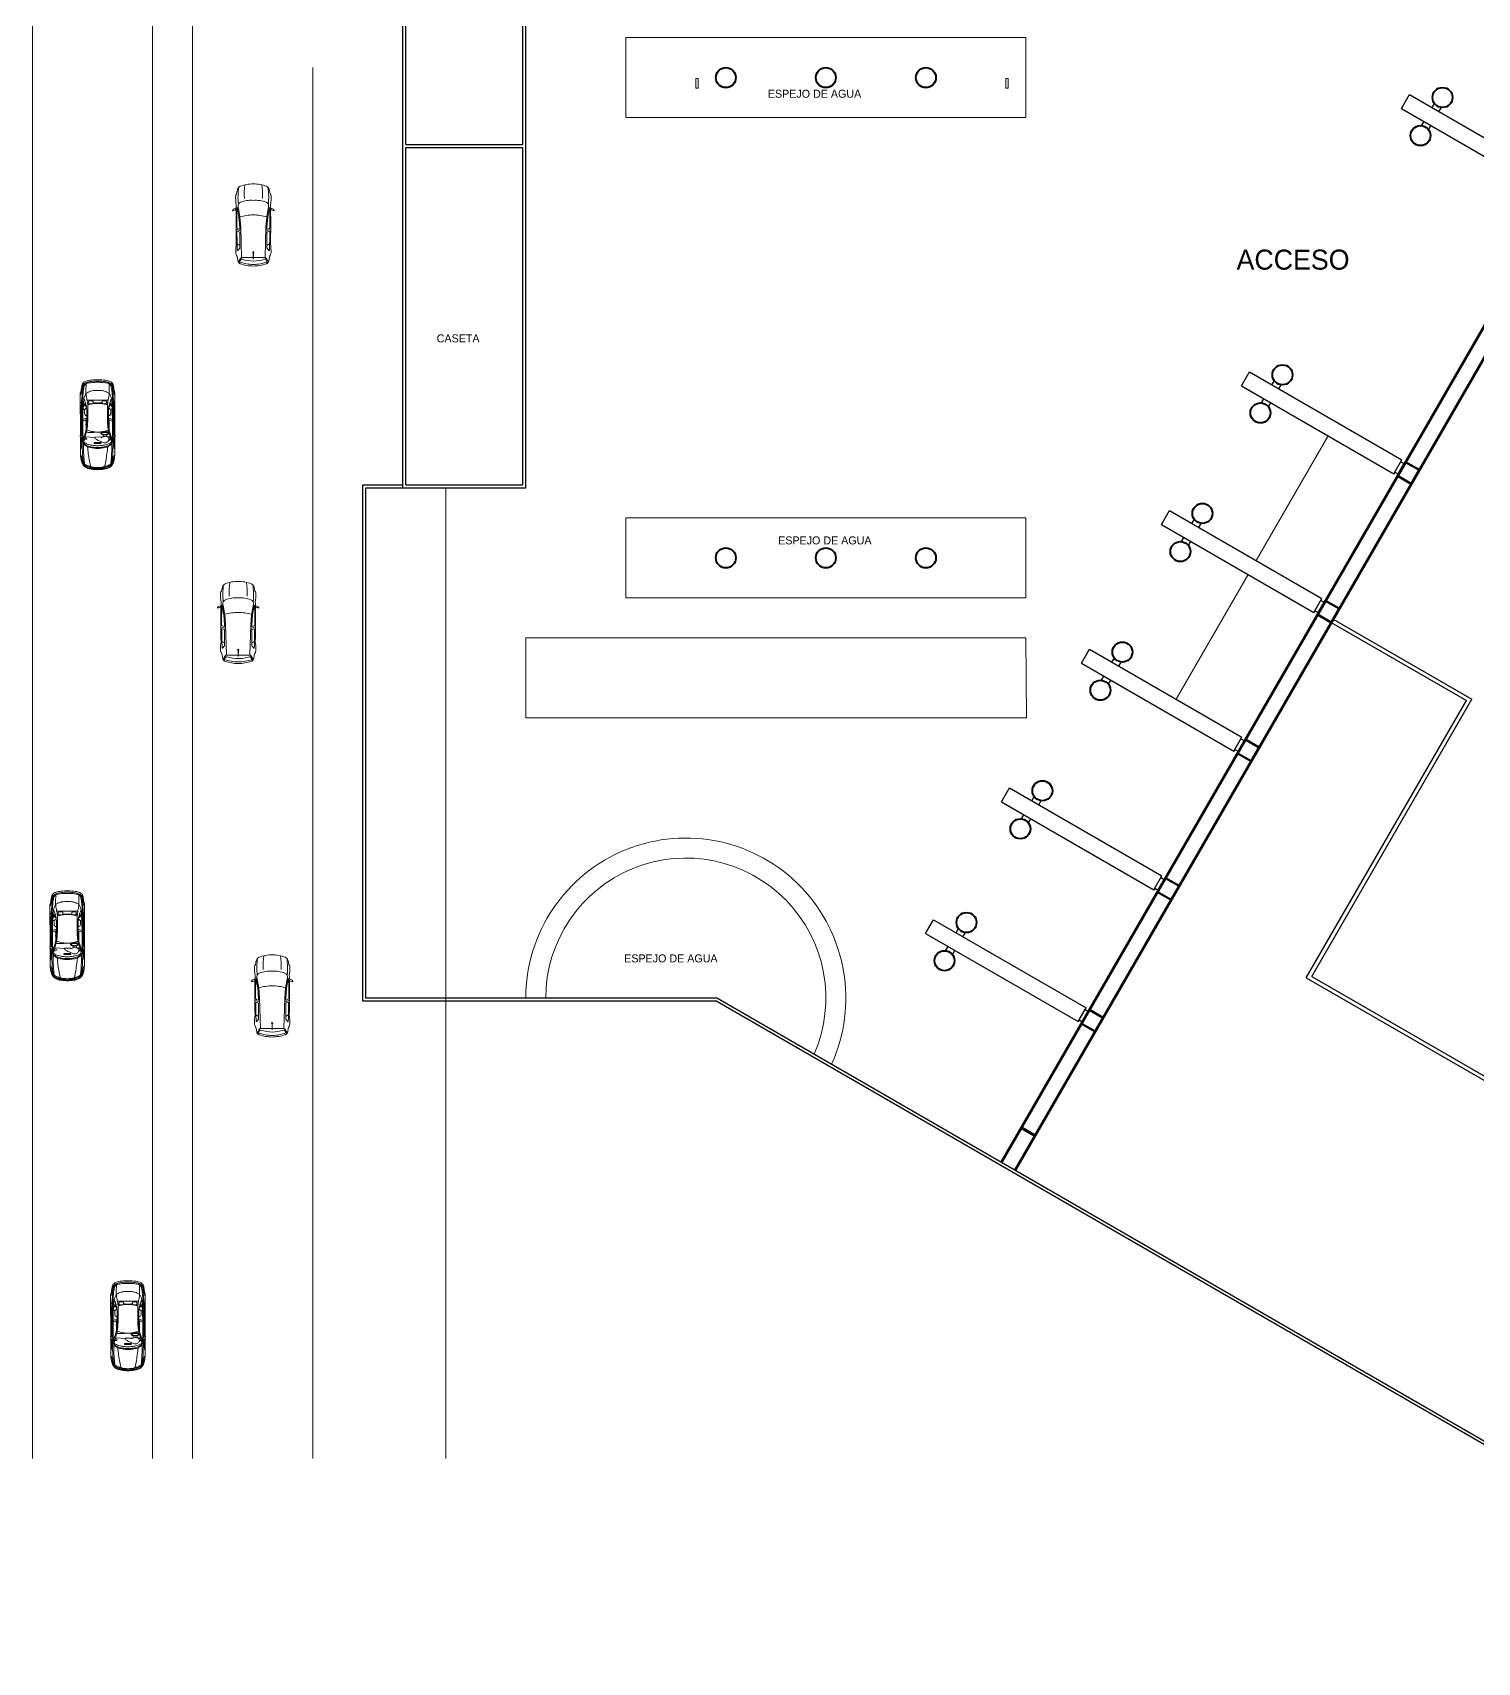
# Model space of a CAD drawing. Header units: millimetres. Extents: x 255 to 764, y 60 to 269.
# Drawn here: x 255 to 327.3, y 96 to 177.5 of the extents above; entities that cross this region are included whole.
import ezdxf

# ---------------------------------------------------------------- set-up
doc = ezdxf.new("R2010")
doc.units = ezdxf.units.MM
for name, color, linetype, lineweight in [('ARBOLES A', 1, 'Continuous', 9), ('AUTOS', 1, 'Continuous', 9), ('BANQUETA', 2, 'Continuous', 20), ('CANCHAS', 1, 'Continuous', 9), ('FACHADA 01', 6, 'Continuous', 60), ('FACHADA 03', 4, 'Continuous', 40), ('FACHADA 04', 3, 'Continuous', 30), ('TEXTO 01', 3, 'Continuous', 30), ('TEXTO 02', 1, 'Continuous', 13)]:
    doc.layers.add(name, color=color, linetype=linetype, lineweight=lineweight)

# ---------------------------------------------------------------- blocks, each defined once
blk = doc.blocks.new('AutoA62 Planta Golf')
at = {"linetype": 'ByBlock'}
for p, q in [((1.189, 0.804), (1.268, 0.994)), ((1.27, 0.877), (1.23, 0.797)), ((1.293, 0.869), (1.243, 0.887)), ((1.268, 0.994), (1.309, 1.03)), ((1.346, 1.033), (1.293, 0.869)), ((1.309, 1.03), (1.335, 1.035)), ((1.335, 1.035), (1.346, 1.033)), ((2.267, 0.866), (2.361, 0.624)), ((1.651, 0.668), (1.135, 0.761)), ((1.665, 0.719), (1.189, 0.804)), ((1.651, 0.668), (2.162, 0.629)), ((1.665, 0.719), (2.175, 0.679)), ((3.686, 0.588), (2.162, 0.629)), ((2.243, 0.678), (2.175, 0.679)), ((2.225, 0.79), (2.26, 0.702)), ((2.369, 0.794), (2.409, 0.69)), ((2.427, 0.678), (3.206, 0.678)), ((2.997, 0.812), (3.056, 0.678)), ((3.017, 0.81), (3.075, 0.678)), ((3.219, 0.683), (3.33, 0.781)), ((3.419, 0.007), (3.755, 0.004)), ((3.679, 0.801), (3.846, 0.774)), ((3.686, 0.587), (3.686, 0.005)), ((3.755, -0.004), (3.755, 0.004)), ((3.796, 0.629), (3.91, 0.693)), ((1.651, -0.668), (1.135, -0.761)), ((1.665, -0.719), (1.189, -0.804)), ((1.189, -0.804), (1.268, -0.994)), ((1.27, -0.877), (1.23, -0.797)), ((1.651, -0.668), (2.162, -0.629)), ((1.665, -0.719), (2.175, -0.679)), ((3.686, -0.588), (2.162, -0.629)), ((2.243, -0.678), (2.175, -0.679)), ((2.225, -0.79), (2.26, -0.702)), ((2.267, -0.866), (2.361, -0.624)), ((2.369, -0.794), (2.409, -0.69)), ((2.427, -0.678), (3.206, -0.678)), ((2.997, -0.812), (3.056, -0.678)), ((3.017, -0.81), (3.075, -0.678)), ((3.219, -0.683), (3.33, -0.781)), ((3.419, -0.007), (3.755, -0.004)), ((3.679, -0.801), (3.846, -0.774)), ((3.686, -0.587), (3.686, -0.005)), ((3.796, -0.629), (3.91, -0.693)), ((1.293, -0.869), (1.243, -0.887)), ((1.268, -0.994), (1.309, -1.03)), ((1.346, -1.033), (1.293, -0.869)), ((1.309, -1.03), (1.335, -1.035)), ((1.335, -1.035), (1.346, -1.033))]:
    blk.add_line(p, q, dxfattribs=at)
for centre, radius, start, end in [((0.499, 0.098), 0.727, 95.98946, 107.94687), ((0.403, 1.017), 0.197, 275.98946, 308.68707), ((0.585, 0.789), 0.0955, 87.47388, 128.68707), ((0.685, -1.132), 2.018, 79.82583, 92.71137), ((2.019, -39.672), 40.539, 91.14083, 91.38194), ((2.019, -39.672), 40.5, 89.78574, 91.10028), ((2.019, -39.672), 40.539, 88.61806, 91.07118), ((2.17, 0.769), 0.059, 21.27913, 89.78574), ((2.387, 0.801), 0.0197, 89.61184, 201.27913), ((2.105, -40.859), 41.681, 88.32994, 89.61184), ((3.453, -2.653), 3.537, 90.06026, 97.40254), ((3.453, 0.789), 0.0955, 51.31293, 92.52612), ((3.517, 0.768), 0.0955, 51.31293, 92.52612), ((3.7, 0.996), 0.197, 231.31293, 264.01054), ((1.838, 0), 1.838, 158.994, 180), ((1.838, 0), 1.838, 180, 201.006), ((0.532, -2.849), 3.304, 86.54404, 98.41367), ((0.33, 0.572), 0.225, 104.03708, 157.20056), ((0.67, -2.536), 3.304, 83.8263, 98.71945), ((2.269, 0.117), 1.449, 158.94677, 184.64415), ((1.101, 0.567), 0.197, 79.82992, 158.94677), ((3.873, 0), 2.321, 163.26823, 180), ((3.873, 0), 2.321, 180, 196.73177), ((2.243, 0.695), 0.0177, 268.49256, 21.27913), ((2.427, 0.697), 0.0197, 201.27913, 270), ((3.206, 0.697), 0.0197, 270, 311.64533), ((3.319, 0.79), 0.0138, 319.5223, 88.20634), ((3.419, 0), 0.0297, 13.76028, 346.23972), ((3.419, 0), 0.00735, 90, 270), ((3.745, 0.587), 0.059, 130.9804, 180), ((4.024, 0.266), 0.484, 101.11593, 130.9804), ((3.825, 0.577), 0.059, 119.29402, 197.29416), ((1.822, -0.05), 2.04, 1.3982, 17.38909), ((3.824, 0.595), 0.18, 18.28026, 83.21958), ((1.86, -0.043), 2.169, 1.13495, 19.70197), ((3.935, 0.635), 0.0623, 15.1262, 113.3532), ((1.889, -0.047), 2.219, 1.20167, 18.34022), ((1.889, 0.047), 2.219, 341.65978, 358.79833), ((0.532, 2.849), 3.304, 261.58633, 273.45596), ((0.33, -0.572), 0.225, 202.79944, 255.96292), ((0.67, 2.536), 3.304, 261.28055, 276.1737), ((0.499, -0.098), 0.727, 252.05313, 264.01054), ((2.269, -0.117), 1.449, 175.35585, 201.05323), ((1.101, -0.567), 0.197, 201.05323, 280.17008), ((2.17, -0.769), 0.059, 270.21426, 338.72087), ((2.243, -0.695), 0.0177, 338.72087, 91.50744), ((2.387, -0.801), 0.0197, 158.72087, 270.38816), ((2.105, 40.859), 41.681, 270.38816, 271.67006), ((2.427, -0.697), 0.0197, 90, 158.72087), ((3.206, -0.697), 0.0197, 48.35467, 90), ((3.319, -0.79), 0.0138, 271.79366, 40.4777), ((3.7, -0.996), 0.197, 95.98946, 128.68707), ((3.745, -0.587), 0.059, 180, 229.0196), ((4.024, -0.266), 0.484, 229.0196, 258.88407), ((3.825, -0.577), 0.059, 162.70584, 240.70598), ((1.822, 0.05), 2.04, 342.61091, 358.6018), ((3.824, -0.595), 0.18, 276.78042, 341.71974), ((1.86, 0.043), 2.169, 340.29803, 358.86505), ((3.935, -0.635), 0.0623, 246.6468, 344.8738), ((0.403, -1.017), 0.197, 51.31293, 84.01054), ((0.585, -0.789), 0.0955, 231.31293, 272.52612), ((0.685, 1.132), 2.018, 267.28863, 280.17417), ((2.019, 39.672), 40.539, 268.61806, 268.85917), ((2.019, 39.672), 40.5, 268.89972, 270.21426), ((2.019, 39.672), 40.539, 268.92882, 271.38194), ((3.453, 2.653), 3.537, 262.59746, 269.93974), ((3.453, -0.789), 0.0955, 267.47388, 308.68707), ((3.517, -0.768), 0.0955, 267.47388, 308.68707)]:
    blk.add_arc(centre, radius, start, end, dxfattribs=at)
blk = doc.blocks.new('AutoP19')
for p, q in [((-0.904, 0.759), (-0.849, 0.859)), ((-0.864, 0.826), (0.421, 0.822)), ((-0.849, 0.859), (1.253, 0.867)), ((-1.246, 0.706), (-0.654, 0.552)), ((-0.92, 0.616), (-0.953, 0.147)), ((-0.926, 0.745), (-0.939, 0.759)), ((-0.939, 0.759), (-0.904, 0.759)), ((-0.938, 0.133), (-0.931, -0.154)), ((-0.926, 0.745), (-0.06, 0.745)), ((-0.904, 0.675), (-0.926, 0.745)), ((-0.882, 0.778), (0.131, 0.782)), ((-0.252, 0.581), (-0.063, 0.584)), ((-0.06, 0.745), (0.298, 0.734)), ((0.443, 0.653), (0.244, 0.652)), ((0.911, 0.528), (0.911, -0.03)), ((0.911, -0.528), (0.911, 0.03)), ((1.751, 0.525), (1.813, 0.497)), ((-1.246, -0.706), (-0.654, -0.552)), ((-0.926, -0.745), (-0.939, -0.759)), ((-0.939, -0.759), (-0.904, -0.759)), ((-0.904, -0.675), (-0.926, -0.745)), ((-0.926, -0.745), (-0.06, -0.745)), ((-0.824, -0.288), (-0.914, -0.286)), ((-0.818, -0.453), (-0.914, -0.453)), ((-0.904, -0.759), (-0.849, -0.859)), ((-0.882, -0.778), (0.131, -0.782)), ((-0.252, -0.581), (-0.063, -0.584)), ((-0.06, -0.745), (0.298, -0.734)), ((0.443, -0.653), (0.244, -0.652)), ((1.751, -0.525), (1.813, -0.497)), ((-0.864, -0.826), (0.421, -0.822)), ((-0.849, -0.859), (1.253, -0.867))]:
    blk.add_line(p, q)
for centre in [(-1.017, 0.589), (-1.017, -0.589)]:
    blk.add_ellipse(centre, major_axis=(0, 0.0429), ratio=0.983266, start_param=4.712389, end_param=10.995574)
for points, knots in [([(-2.564, 0), (-2.564, 0.054), (-2.548, 0.215), (-2.538, 0.436), (-2.443, 0.603), (-2.375, 0.696), (-2.29, 0.75), (-2.194, 0.793), (-2.081, 0.821), (-2.002, 0.842), (-1.959, 0.842)], [0, 0, 0, 0, 0.16039, 0.479033, 0.632967, 0.722015, 0.817474, 0.927562, 1.03733, 1.167094, 1.167094, 1.167094, 1.167094]), ([(-1.959, 0.842), (-2.018, 0.841), (-2.115, 0.791), (-2.243, 0.737), (-2.338, 0.648), (-2.417, 0.517), (-2.442, 0.402), (-2.45, 0.335)], [0, 0, 0, 0, 0.1772572, 0.3124951, 0.4151678, 0.5597243, 0.7575412, 0.7575412, 0.7575412, 0.7575412]), ([(-1.841, 0.853), (-1.843, 0.842), (-1.869, 0.817), (-1.921, 0.798), (-1.99, 0.782), (-2.055, 0.774), (-2.109, 0.761), (-2.135, 0.754), (-2.147, 0.751)], [0, 0, 0, 0, 0.034703, 0.0959761, 0.1659336, 0.2471559, 0.2929944, 0.3295918, 0.3295918, 0.3295918, 0.3295918]), ([(-1.959, 0.842), (-1.922, 0.85), (-1.775, 0.856), (-1.524, 0.859), (-1.219, 0.857), (-1.022, 0.86), (-0.93, 0.86)], [0, 0, 0, 0, 0.114897, 0.437061, 0.754269, 1.029686, 1.029686, 1.029686, 1.029686]), ([(-1.52, 0.856), (-1.515, 0.844), (-1.483, 0.831), (-1.425, 0.814), (-1.326, 0.812), (-1.169, 0.818), (-1.042, 0.819), (-0.962, 0.819)], [0, 0, 0, 0, 0.0364992, 0.0923739, 0.1867837, 0.3273982, 0.5667068, 0.5667068, 0.5667068, 0.5667068]), ([(-1.207, 0.859), (-1.207, 0.839), (-1.204, 0.805), (-1.2, 0.757), (-1.18, 0.74), (-1.173, 0.734)], [0, 0, 0, 0, 1.462159, 2.651105, 3.386321, 3.386321, 3.386321, 3.386321]), ([(-0.849, 0.859), (-0.856, 0.864), (-0.881, 0.88), (-0.935, 0.868), (-0.958, 0.818), (-1.002, 0.779), (-0.97, 0.737), (-0.936, 0.735), (-0.926, 0.745)], [0, 0, 0, 0, 0.024864, 0.0846267, 0.1362471, 0.1900683, 0.2245199, 0.2681841, 0.2681841, 0.2681841, 0.2681841]), ([(-0.149, 0.862), (-0.139, 0.85), (-0.117, 0.825), (-0.103, 0.784), (-0.096, 0.756), (-0.096, 0.743)], [1.808086, 1.808086, 1.808086, 1.808086, 2.918874, 4.131288, 5.10151, 5.10151, 5.10151, 5.10151]), ([(0.421, 0.822), (0.487, 0.822), (0.608, 0.818), (0.804, 0.804), (1.011, 0.791), (1.224, 0.77), (1.404, 0.755), (1.54, 0.743), (1.64, 0.705), (1.708, 0.646), (1.737, 0.579), (1.778, 0.432), (1.798, 0.238), (1.804, 0.063), (1.804, 0)], [0, 0, 0, 0, 0.198873, 0.363323, 0.587433, 0.823543, 1.004622, 1.129816, 1.230113, 1.320655, 1.388577, 1.443334, 1.771447, 1.958652, 1.958652, 1.958652, 1.958652]), ([(0.793, 0.866), (0.791, 0.846), (0.797, 0.805), (0.76, 0.758), (0.692, 0.671), (0.623, 0.603), (0.561, 0.559)], [0, 0, 0, 0, 0.0597371, 0.1139981, 0.1672498, 0.3938869, 0.3938869, 0.3938869, 0.3938869]), ([(1.181, 0.863), (1.185, 0.857), (1.2, 0.844), (1.248, 0.825), (1.331, 0.813), (1.439, 0.79), (1.544, 0.775), (1.632, 0.765), (1.695, 0.73), (1.738, 0.676), (1.776, 0.61), (1.801, 0.534), (1.826, 0.451), (1.834, 0.394), (1.838, 0.362)], [0, 0, 0, 0, 0.0219205, 0.0572122, 0.1522539, 0.2718866, 0.3894011, 0.4710097, 0.5346344, 0.5986698, 0.6733118, 0.758696, 0.8351341, 0.9293726, 0.9293726, 0.9293726, 0.9293726]), ([(1.253, 0.867), (1.269, 0.856), (1.319, 0.845), (1.409, 0.822), (1.521, 0.807), (1.63, 0.789), (1.717, 0.771), (1.78, 0.725), (1.826, 0.667), (1.864, 0.575), (1.894, 0.463), (1.912, 0.36), (1.915, 0.302), (1.915, 0.288)], [0, 0, 0, 0, 0.056668, 0.14946, 0.28161, 0.392935, 0.481686, 0.542967, 0.622845, 0.69797, 0.833643, 0.965665, 1.00577, 1.00577, 1.00577, 1.00577]), ([(-2.564, 0), (-2.564, -0.054), (-2.548, -0.215), (-2.538, -0.436), (-2.443, -0.603), (-2.375, -0.696), (-2.29, -0.75), (-2.194, -0.793), (-2.081, -0.821), (-2.002, -0.842), (-1.959, -0.842)], [0, 0, 0, 0, 0.16039, 0.479033, 0.632967, 0.722015, 0.817474, 0.927562, 1.03733, 1.167094, 1.167094, 1.167094, 1.167094]), ([(-2.253, 0.764), (-2.281, 0.74), (-2.334, 0.696), (-2.415, 0.613), (-2.479, 0.488), (-2.504, 0.346), (-2.531, 0.181), (-2.539, 0.071), (-2.539, 0)], [0, 0, 0, 0, 0.1095129, 0.2035347, 0.3452507, 0.5161382, 0.6275464, 0.8383798, 0.8383798, 0.8383798, 0.8383798]), ([(-2.253, -0.764), (-2.281, -0.74), (-2.334, -0.696), (-2.415, -0.613), (-2.479, -0.488), (-2.504, -0.346), (-2.531, -0.181), (-2.539, -0.071), (-2.539, 0)], [0, 0, 0, 0, 0.1095129, 0.2035347, 0.3452507, 0.5161382, 0.6275464, 0.8383798, 0.8383798, 0.8383798, 0.8383798]), ([(-2.45, 0.335), (-2.461, 0.334), (-2.48, 0.314), (-2.487, 0.249), (-2.496, 0.144), (-2.51, 0.052), (-2.51, 0)], [0, 0, 0, 0, 0.0314754, 0.0702057, 0.1915753, 0.3439346, 0.3439346, 0.3439346, 0.3439346]), ([(-2.45, -0.335), (-2.461, -0.334), (-2.48, -0.314), (-2.487, -0.249), (-2.496, -0.144), (-2.51, -0.052), (-2.51, 0)], [0, 0, 0, 0, 0.0314754, 0.0702057, 0.1915753, 0.3439346, 0.3439346, 0.3439346, 0.3439346]), ([(-2.428, 0.34), (-2.425, 0.338), (-2.425, 0.32), (-2.431, 0.295), (-2.445, 0.238), (-2.448, 0.186), (-2.455, 0.101), (-2.461, 0.047), (-2.461, 0)], [0, 0, 0, 0, 0.0114788, 0.0403472, 0.0875838, 0.1755608, 0.1991501, 0.3369659, 0.3369659, 0.3369659, 0.3369659]), ([(-2.428, -0.34), (-2.425, -0.338), (-2.425, -0.32), (-2.431, -0.295), (-2.445, -0.238), (-2.448, -0.186), (-2.455, -0.101), (-2.461, -0.047), (-2.461, 0)], [0, 0, 0, 0, 0.0114788, 0.0403472, 0.0875838, 0.1755608, 0.1991501, 0.3369659, 0.3369659, 0.3369659, 0.3369659]), ([(-2.45, 0.335), (-2.349, 0.365), (-2.121, 0.412), (-1.776, 0.465), (-1.534, 0.497), (-1.417, 0.505)], [0, 0, 0, 0, 0.317374, 0.69576, 1.04714, 1.04714, 1.04714, 1.04714]), ([(-2.137, 0.783), (-2.135, 0.773), (-2.137, 0.752), (-2.164, 0.743), (-2.196, 0.721), (-2.236, 0.691), (-2.292, 0.651), (-2.327, 0.579), (-2.368, 0.503), (-2.38, 0.441), (-2.394, 0.406), (-2.407, 0.381), (-2.431, 0.371), (-2.445, 0.37)], [0, 0, 0, 0, 0.0304541, 0.0502818, 0.0786089, 0.1479133, 0.1986294, 0.2831705, 0.3780326, 0.4523267, 0.4667809, 0.4902599, 0.5347198, 0.5347198, 0.5347198, 0.5347198]), ([(-1.246, 0.706), (-1.336, 0.713), (-1.528, 0.711), (-1.823, 0.699), (-2.078, 0.68), (-2.231, 0.661), (-2.281, 0.655)], [0, 0, 0, 0, 0.269375, 0.574535, 0.885339, 1.036319, 1.036319, 1.036319, 1.036319]), ([(-2.24, 0.684), (-2.219, 0.698), (-2.163, 0.712), (-2.048, 0.733), (-1.884, 0.752), (-1.678, 0.762), (-1.447, 0.769), (-1.218, 0.771), (-1.059, 0.771), (-0.99, 0.772)], [0, 0, 0, 0, 0.076148, 0.165903, 0.355672, 0.569871, 0.782325, 1.050047, 1.257936, 1.257936, 1.257936, 1.257936]), ([(-1.009, 0.744), (-1.036, 0.744), (-1.091, 0.747), (-1.171, 0.735), (-1.245, 0.718), (-1.314, 0.672), (-1.362, 0.593), (-1.421, 0.512), (-1.459, 0.367), (-1.488, 0.199), (-1.507, 0.059), (-1.507, 0)], [0, 0, 0, 0, 0.082256, 0.165174, 0.241383, 0.30939, 0.405348, 0.511507, 0.603349, 0.843635, 1.017671, 1.017671, 1.017671, 1.017671]), ([(-1.009, -0.744), (-1.036, -0.744), (-1.091, -0.747), (-1.171, -0.735), (-1.245, -0.718), (-1.314, -0.672), (-1.362, -0.593), (-1.421, -0.512), (-1.459, -0.367), (-1.488, -0.199), (-1.507, -0.059), (-1.507, 0)], [0, 0, 0, 0, 0.082256, 0.165174, 0.241383, 0.30939, 0.405348, 0.511507, 0.603349, 0.843635, 1.017671, 1.017671, 1.017671, 1.017671]), ([(-1.246, 0.706), (-1.267, 0.682), (-1.316, 0.621), (-1.386, 0.477), (-1.44, 0.264), (-1.458, 0.092), (-1.458, 0)], [0, 0, 0, 0, 0.0947759, 0.2311242, 0.4700259, 0.7400315, 0.7400315, 0.7400315, 0.7400315]), ([(-1.246, -0.706), (-1.267, -0.682), (-1.316, -0.621), (-1.386, -0.477), (-1.44, -0.264), (-1.458, -0.092), (-1.458, 0)], [0, 0, 0, 0, 0.0947759, 0.2311242, 0.4700259, 0.7400315, 0.7400315, 0.7400315, 0.7400315]), ([(-1.191, 0.69), (-1.207, 0.672), (-1.242, 0.617), (-1.287, 0.512), (-1.331, 0.371), (-1.353, 0.196), (-1.367, 0.069), (-1.367, 0)], [0, 0, 0, 0, 0.0708922, 0.1925846, 0.3348457, 0.5072814, 0.7109928, 0.7109928, 0.7109928, 0.7109928]), ([(-1.191, -0.69), (-1.207, -0.672), (-1.242, -0.617), (-1.287, -0.512), (-1.331, -0.371), (-1.353, -0.196), (-1.367, -0.069), (-1.367, 0)], [0, 0, 0, 0, 0.0708922, 0.1925846, 0.3348457, 0.5072814, 0.7109928, 0.7109928, 0.7109928, 0.7109928]), ([(-1.253, 0), (-1.253, 0.029), (-1.255, 0.078), (-1.249, 0.129), (-1.25, 0.166), (-1.232, 0.172), (-1.218, 0.171), (-1.207, 0.155), (-1.205, 0.097), (-1.202, 0.044), (-1.201, 0)], [0, 0, 0, 0, 0.0857277, 0.1381048, 0.1641986, 0.1769751, 0.1890325, 0.2028129, 0.2286049, 0.3592554, 0.3592554, 0.3592554, 0.3592554]), ([(-1.253, 0), (-1.253, -0.029), (-1.255, -0.078), (-1.249, -0.129), (-1.25, -0.166), (-1.232, -0.172), (-1.218, -0.171), (-1.207, -0.155), (-1.205, -0.097), (-1.202, -0.044), (-1.201, 0)], [0, 0, 0, 0, 0.0857277, 0.1381048, 0.1641986, 0.1769751, 0.1890325, 0.2028129, 0.2286049, 0.3592554, 0.3592554, 0.3592554, 0.3592554]), ([(-0.938, 0.133), (-0.94, 0.14), (-0.961, 0.156), (-1.005, 0.122), (-1.041, 0.078), (-1.084, 0.005), (-1.133, -0.099), (-1.178, -0.215), (-1.22, -0.322), (-1.221, -0.412), (-1.184, -0.486), (-1.136, -0.543), (-1.084, -0.579), (-1.054, -0.616), (-1.039, -0.641), (-1.036, -0.651)], [0, 0, 0, 0, 0.527288, 1.647451, 3.487558, 5.099073, 7.968657, 12.238313, 14.475187, 16.613757, 18.744202, 20.639343, 22.223389, 23.452731, 24.286529, 24.286529, 24.286529, 24.286529]), ([(0.972, 0.69), (0.956, 0.677), (0.921, 0.653), (0.844, 0.638), (0.76, 0.6), (0.644, 0.572), (0.509, 0.549), (0.303, 0.531), (0.063, 0.54), (-0.167, 0.537), (-0.363, 0.543), (-0.563, 0.565), (-0.832, 0.653), (-1.036, 0.706), (-1.156, 0.737)], [0, 0, 0, 0, 0.05975, 0.126928, 0.230034, 0.336675, 0.482225, 0.641324, 0.954906, 1.203173, 1.330375, 1.542773, 1.802261, 2.175545, 2.175545, 2.175545, 2.175545]), ([(-0.99, 0.772), (-0.991, 0.765), (-0.99, 0.749), (-1.004, 0.745), (-1.009, 0.744)], [0, 0, 0, 0, 0.02274132, 0.03717479, 0.03717479, 0.03717479, 0.03717479]), ([(-0.665, 0.553), (-0.675, 0.547), (-0.693, 0.524), (-0.707, 0.472), (-0.696, 0.36), (-0.7, 0.259), (-0.701, 0.165), (-0.687, 0.149), (-0.679, 0.142)], [0, 0, 0, 0, 0.842998, 2.122875, 3.997599, 9.174838, 10.012722, 10.751336, 10.751336, 10.751336, 10.751336]), ([(-0.594, 0.534), (-0.603, 0.496), (-0.637, 0.386), (-0.673, 0.205), (-0.69, 0.06), (-0.69, -0.009)], [0, 0, 0, 0, 0.1139079, 0.3411539, 0.543502, 0.543502, 0.543502, 0.543502]), ([(-0.654, 0.552), (-0.63, 0.545), (-0.568, 0.534), (-0.469, 0.512), (-0.352, 0.504), (-0.145, 0.494), (0.141, 0.493), (0.469, 0.481), (0.752, 0.498), (0.995, 0.543), (1.225, 0.588), (1.465, 0.58), (1.632, 0.582), (1.729, 0.575), (1.737, 0.574)], [0, 0, 0, 0, 0.073325, 0.188896, 0.303039, 0.425821, 0.811242, 1.159737, 1.41058, 1.660623, 1.899627, 2.11145, 2.377727, 2.401703, 2.401703, 2.401703, 2.401703]), ([(-0.567, 0.577), (-0.524, 0.581), (-0.437, 0.578), (-0.344, 0.581), (-0.277, 0.584), (-0.258, 0.561), (-0.251, 0.547), (-0.248, 0.54)], [0, 0, 0, 0, 3.267856, 6.568708, 7.399663, 8.099385, 8.621705, 8.621705, 8.621705, 8.621705]), ([(-0.14, 0.745), (-0.122, 0.716), (-0.1, 0.646), (-0.068, 0.578), (-0.062, 0.538)], [0, 0, 0, 0, 0.1000351, 0.2184418, 0.2184418, 0.2184418, 0.2184418]), ([(-0.056, 0.745), (-0.043, 0.714), (-0.027, 0.654), (-0.004, 0.585), (-0.001, 0.547), (0, 0.538)], [0, 0, 0, 0, 2.528586, 4.711885, 5.408215, 5.408215, 5.408215, 5.408215]), ([(0.244, 0.652), (0.228, 0.652), (0.188, 0.646), (0.147, 0.599), (0.126, 0.558), (0.127, 0.536)], [0, 0, 0, 0, 0.0486628, 0.1144515, 0.1777721, 0.1777721, 0.1777721, 0.1777721]), ([(0.131, 0.782), (0.266, 0.782), (0.477, 0.778), (0.787, 0.757), (0.964, 0.75), (1.063, 0.739)], [0, 0, 0, 0, 0.4042759, 0.6333827, 0.9326252, 0.9326252, 0.9326252, 0.9326252]), ([(0.298, 0.734), (0.357, 0.734), (0.483, 0.727), (0.628, 0.729), (0.793, 0.711), (0.935, 0.697), (1.059, 0.676), (1.1, 0.66)], [0, 0, 0, 0, 0.1783018, 0.3787173, 0.431954, 0.6762374, 0.8077184, 0.8077184, 0.8077184, 0.8077184]), ([(0.421, -0.822), (0.487, -0.822), (0.608, -0.818), (0.804, -0.804), (1.011, -0.791), (1.224, -0.77), (1.404, -0.755), (1.54, -0.743), (1.64, -0.705), (1.708, -0.646), (1.737, -0.579), (1.778, -0.432), (1.798, -0.238), (1.804, -0.063), (1.804, 0)], [0, 0, 0, 0, 0.198873, 0.363323, 0.587433, 0.823543, 1.004622, 1.129816, 1.230113, 1.320655, 1.388577, 1.443334, 1.771447, 1.958652, 1.958652, 1.958652, 1.958652]), ([(0.684, 0.672), (0.663, 0.677), (0.612, 0.689), (0.55, 0.72), (0.489, 0.732), (0.447, 0.705), (0.446, 0.672), (0.446, 0.643), (0.47, 0.627), (0.489, 0.592), (0.515, 0.57), (0.52, 0.551)], [0, 0, 0, 0, 0.0655106, 0.1550445, 0.2094604, 0.2438604, 0.287164, 0.3001388, 0.3275984, 0.3616951, 0.4200969, 0.4200969, 0.4200969, 0.4200969]), ([(0.755, 0.714), (0.739, 0.695), (0.693, 0.643), (0.643, 0.594), (0.608, 0.566)], [0, 0, 0, 0, 1.868162, 5.271297, 5.271297, 5.271297, 5.271297]), ([(0.668, 0.495), (0.677, 0.483), (0.689, 0.442), (0.708, 0.367), (0.734, 0.255), (0.747, 0.101), (0.747, -0.015), (0.748, -0.079)], [0, 0, 0, 0, 0.0451009, 0.1211996, 0.2308505, 0.385263, 0.5739042, 0.5739042, 0.5739042, 0.5739042]), ([(0.668, -0.495), (0.677, -0.483), (0.689, -0.442), (0.708, -0.367), (0.734, -0.255), (0.747, -0.101), (0.747, 0.015), (0.748, 0.079)], [0, 0, 0, 0, 0.0451009, 0.1211996, 0.2308505, 0.385263, 0.5739042, 0.5739042, 0.5739042, 0.5739042]), ([(0.712, 0.659), (0.724, 0.655), (0.736, 0.631), (0.745, 0.609), (0.748, 0.599)], [0, 0, 0, 0, 0.983949, 1.771691, 1.771691, 1.771691, 1.771691]), ([(0.808, 0.622), (0.791, 0.623), (0.752, 0.621), (0.728, 0.652), (0.712, 0.659)], [0, 0, 0, 0, 0.0535488, 0.1060573, 0.1060573, 0.1060573, 0.1060573]), ([(0.731, 0.301), (0.731, 0.334), (0.736, 0.376), (0.734, 0.43), (0.762, 0.456), (0.8, 0.447), (0.835, 0.456), (0.858, 0.442), (0.867, 0.425), (0.875, 0.361), (0.876, 0.301), (0.871, 0.239), (0.855, 0.229), (0.832, 0.225), (0.799, 0.227), (0.767, 0.223), (0.735, 0.234), (0.733, 0.267), (0.731, 0.288), (0.731, 0.301)], [0, 0, 0, 0, 0.0969044, 0.1295913, 0.1506192, 0.1985921, 0.2360698, 0.2557908, 0.2719711, 0.2929882, 0.44406, 0.4519132, 0.4720918, 0.4918599, 0.5228758, 0.5707096, 0.5892096, 0.6145759, 0.654681, 0.654681, 0.654681, 0.654681]), ([(0.775, 0.226), (0.775, 0.221), (0.773, 0.137), (0.769, 0.053), (0.766, -0.027)], [11.235438, 11.235438, 11.235438, 11.235438, 11.552536, 17.586883, 17.586883, 17.586883, 17.586883]), ([(0.775, -0.226), (0.775, -0.221), (0.773, -0.137), (0.769, -0.053), (0.766, 0.027)], [11.235438, 11.235438, 11.235438, 11.235438, 11.552536, 17.586883, 17.586883, 17.586883, 17.586883]), ([(1.063, 0.739), (1.139, 0.736), (1.262, 0.723), (1.428, 0.71), (1.548, 0.689), (1.648, 0.649), (1.727, 0.615), (1.737, 0.574)], [0, 0, 0, 0, 0.2277977, 0.3719478, 0.4996814, 0.5863441, 0.709615, 0.709615, 0.709615, 0.709615]), ([(1.1, 0.66), (1.123, 0.653), (1.171, 0.629), (1.253, 0.571), (1.32, 0.47), (1.361, 0.367), (1.373, 0.304), (1.377, 0.284)], [0, 0, 0, 0, 0.0720749, 0.1581284, 0.2958089, 0.4262456, 0.4842292, 0.4842292, 0.4842292, 0.4842292]), ([(1.377, 0.284), (1.386, 0.238), (1.4, 0.143), (1.397, 0.048), (1.396, 0)], [0, 0, 0, 0, 0.140379, 0.2808468, 0.2808468, 0.2808468, 0.2808468]), ([(1.377, -0.284), (1.386, -0.238), (1.4, -0.143), (1.397, -0.048), (1.396, 0)], [0, 0, 0, 0, 0.140379, 0.2808468, 0.2808468, 0.2808468, 0.2808468]), ([(1.838, 0.362), (1.848, 0.312), (1.858, 0.192), (1.86, 0.073), (1.86, 0.005)], [0, 0, 0, 0, 0.1502861, 0.3522699, 0.3522699, 0.3522699, 0.3522699]), ([(-1.959, -0.842), (-2.018, -0.841), (-2.115, -0.791), (-2.243, -0.737), (-2.338, -0.648), (-2.417, -0.517), (-2.442, -0.402), (-2.45, -0.335)], [0, 0, 0, 0, 0.1772572, 0.3124951, 0.4151678, 0.5597243, 0.7575412, 0.7575412, 0.7575412, 0.7575412]), ([(-2.45, -0.335), (-2.349, -0.365), (-2.121, -0.412), (-1.776, -0.465), (-1.534, -0.497), (-1.417, -0.505)], [0, 0, 0, 0, 0.317374, 0.69576, 1.04714, 1.04714, 1.04714, 1.04714]), ([(-2.137, -0.783), (-2.135, -0.773), (-2.137, -0.752), (-2.164, -0.743), (-2.196, -0.721), (-2.236, -0.691), (-2.292, -0.651), (-2.327, -0.579), (-2.368, -0.503), (-2.38, -0.441), (-2.394, -0.406), (-2.407, -0.381), (-2.431, -0.371), (-2.445, -0.37)], [0, 0, 0, 0, 0.0304541, 0.0502818, 0.0786089, 0.1479133, 0.1986294, 0.2831705, 0.3780326, 0.4523267, 0.4667809, 0.4902599, 0.5347198, 0.5347198, 0.5347198, 0.5347198]), ([(-1.246, -0.706), (-1.336, -0.713), (-1.528, -0.711), (-1.823, -0.699), (-2.078, -0.68), (-2.231, -0.661), (-2.281, -0.655)], [0, 0, 0, 0, 0.269375, 0.574535, 0.885339, 1.036319, 1.036319, 1.036319, 1.036319]), ([(-2.24, -0.684), (-2.219, -0.698), (-2.163, -0.712), (-2.048, -0.733), (-1.884, -0.752), (-1.678, -0.762), (-1.447, -0.769), (-1.218, -0.771), (-1.059, -0.771), (-0.99, -0.772)], [0, 0, 0, 0, 0.076148, 0.165903, 0.355672, 0.569871, 0.782325, 1.050047, 1.257936, 1.257936, 1.257936, 1.257936]), ([(-1.841, -0.853), (-1.843, -0.842), (-1.869, -0.817), (-1.921, -0.798), (-1.99, -0.782), (-2.055, -0.774), (-2.109, -0.761), (-2.135, -0.754), (-2.147, -0.751)], [0, 0, 0, 0, 0.034703, 0.0959761, 0.1659336, 0.2471559, 0.2929944, 0.3295918, 0.3295918, 0.3295918, 0.3295918]), ([(-1.52, -0.856), (-1.515, -0.844), (-1.483, -0.831), (-1.425, -0.814), (-1.326, -0.812), (-1.169, -0.818), (-1.042, -0.819), (-0.962, -0.819)], [0, 0, 0, 0, 0.0364992, 0.0923739, 0.1867837, 0.3273982, 0.5667068, 0.5667068, 0.5667068, 0.5667068]), ([(-1.207, -0.859), (-1.207, -0.839), (-1.204, -0.805), (-1.2, -0.757), (-1.18, -0.74), (-1.173, -0.734)], [0, 0, 0, 0, 1.462159, 2.651105, 3.386321, 3.386321, 3.386321, 3.386321]), ([(0.972, -0.69), (0.956, -0.677), (0.921, -0.653), (0.844, -0.638), (0.76, -0.6), (0.644, -0.572), (0.509, -0.549), (0.303, -0.531), (0.063, -0.54), (-0.167, -0.537), (-0.363, -0.543), (-0.563, -0.565), (-0.832, -0.653), (-1.036, -0.706), (-1.156, -0.737)], [0, 0, 0, 0, 0.05975, 0.126928, 0.230034, 0.336675, 0.482225, 0.641324, 0.954906, 1.203173, 1.330375, 1.542773, 1.802261, 2.175545, 2.175545, 2.175545, 2.175545]), ([(-0.99, -0.772), (-0.991, -0.765), (-0.99, -0.749), (-1.004, -0.745), (-1.009, -0.744)], [0, 0, 0, 0, 0.02274132, 0.03717479, 0.03717479, 0.03717479, 0.03717479]), ([(-0.849, -0.859), (-0.856, -0.864), (-0.881, -0.88), (-0.935, -0.868), (-0.958, -0.818), (-1.002, -0.779), (-0.97, -0.737), (-0.936, -0.735), (-0.926, -0.745)], [0, 0, 0, 0, 0.024864, 0.0846267, 0.1362471, 0.1900683, 0.2245199, 0.2681841, 0.2681841, 0.2681841, 0.2681841]), ([(-0.925, -0.547), (-0.929, -0.55), (-0.935, -0.555), (-0.951, -0.558), (-0.952, -0.549), (-0.951, -0.543), (-0.945, -0.536), (-0.935, -0.528), (-0.926, -0.507), (-0.915, -0.469), (-0.908, -0.4), (-0.908, -0.33), (-0.919, -0.263), (-0.941, -0.222), (-0.949, -0.189), (-0.965, -0.182), (-0.96, -0.177), (-0.954, -0.174), (-0.945, -0.174), (-0.938, -0.172), (-0.926, -0.175), (-0.931, -0.16), (-0.931, -0.154)], [0, 0, 0, 0, 0.0138597, 0.0278304, 0.0329137, 0.0379971, 0.0465756, 0.0592704, 0.0762214, 0.1105991, 0.1789801, 0.2766959, 0.3173629, 0.3800771, 0.4110544, 0.4160421, 0.4210284, 0.4277212, 0.4387433, 0.4448131, 0.4508005, 0.4694463, 0.4694463, 0.4694463, 0.4694463]), ([(-0.824, -0.288), (-0.826, -0.302), (-0.814, -0.229), (-0.797, -0.209), (-0.772, -0.173), (-0.742, -0.164), (-0.711, -0.169), (-0.69, -0.205), (-0.659, -0.251), (-0.648, -0.316), (-0.649, -0.389), (-0.658, -0.456), (-0.679, -0.511), (-0.705, -0.544), (-0.732, -0.555), (-0.753, -0.551), (-0.772, -0.544), (-0.786, -0.523), (-0.811, -0.487), (-0.826, -0.408), (-0.835, -0.376), (-0.821, -0.276), (-0.824, -0.288)], [0, 0, 0, 0, 0.03969, 0.089634, 0.13125, 0.1542862, 0.1797268, 0.2207266, 0.2680991, 0.3447665, 0.4095645, 0.4843001, 0.541515, 0.5817687, 0.6060665, 0.6262474, 0.6436722, 0.6634686, 0.6988791, 0.7758465, 0.8696394, 0.907731, 0.907731, 0.907731, 0.907731]), ([(-0.799, -0.286), (-0.798, -0.283), (-0.797, -0.278), (-0.795, -0.268), (-0.794, -0.262), (-0.79, -0.247), (-0.788, -0.24), (-0.784, -0.231), (-0.782, -0.228), (-0.778, -0.223), (-0.777, -0.221), (-0.771, -0.213), (-0.766, -0.207), (-0.76, -0.2), (-0.757, -0.197), (-0.753, -0.194), (-0.751, -0.193), (-0.747, -0.191), (-0.745, -0.191), (-0.739, -0.19), (-0.736, -0.19), (-0.731, -0.191), (-0.73, -0.192), (-0.728, -0.193), (-0.726, -0.195), (-0.721, -0.2), (-0.719, -0.203), (-0.714, -0.212), (-0.71, -0.217), (-0.705, -0.226), (-0.702, -0.231), (-0.696, -0.241), (-0.692, -0.246), (-0.687, -0.258), (-0.685, -0.264), (-0.681, -0.276), (-0.679, -0.283), (-0.676, -0.303), (-0.674, -0.317), (-0.673, -0.346), (-0.673, -0.36), (-0.675, -0.403), (-0.679, -0.432), (-0.69, -0.469), (-0.693, -0.48), (-0.7, -0.495), (-0.703, -0.5), (-0.709, -0.51), (-0.713, -0.514), (-0.719, -0.521), (-0.722, -0.523), (-0.728, -0.527), (-0.731, -0.528), (-0.735, -0.529), (-0.736, -0.529), (-0.739, -0.529), (-0.741, -0.528), (-0.746, -0.527), (-0.749, -0.526), (-0.753, -0.525), (-0.754, -0.524), (-0.756, -0.523), (-0.756, -0.523), (-0.757, -0.522), (-0.757, -0.522), (-0.759, -0.519), (-0.761, -0.517), (-0.764, -0.512), (-0.766, -0.51), (-0.769, -0.505), (-0.77, -0.503), (-0.775, -0.496), (-0.777, -0.492), (-0.781, -0.484), (-0.783, -0.48), (-0.787, -0.47), (-0.789, -0.465), (-0.793, -0.45), (-0.796, -0.439), (-0.799, -0.423), (-0.8, -0.417), (-0.802, -0.407), (-0.803, -0.402), (-0.806, -0.389), (-0.807, -0.381), (-0.806, -0.363), (-0.806, -0.357), (-0.805, -0.345), (-0.805, -0.339), (-0.803, -0.319), (-0.801, -0.303), (-0.799, -0.292), (-0.799, -0.29), (-0.799, -0.288), (-0.799, -0.288), (-0.799, -0.287), (-0.799, -0.287), (-0.799, -0.286)], [0.497033, 0.497033, 0.497033, 0.497033, 0.723444, 0.723444, 0.974636, 0.974636, 1.50964, 1.50964, 2.044645, 2.044645, 2.271061, 2.271061, 2.862376, 2.862376, 3.217654, 3.217654, 3.537253, 3.537253, 3.856852, 3.856852, 4.368613, 4.368613, 4.584627, 4.584627, 4.99269, 4.99269, 5.400753, 5.400753, 5.808816, 5.808816, 6.216879, 6.216879, 6.778716, 6.778716, 7.350371, 7.350371, 7.922025, 7.922025, 9.065335, 9.065335, 10.208644, 10.208644, 12.495263, 12.495263, 13.409896, 13.409896, 13.929088, 13.929088, 14.44828, 14.44828, 14.909885, 14.909885, 15.371489, 15.371489, 15.62524, 15.62524, 15.87899, 15.87899, 16.120875, 16.120875, 16.36276, 16.36276, 16.51635, 16.51635, 16.669941, 16.669941, 16.921521, 16.921521, 17.136676, 17.136676, 17.351831, 17.351831, 17.782142, 17.782142, 18.204974, 18.204974, 18.627807, 18.627807, 19.473473, 19.473473, 19.978923, 19.978923, 20.484372, 20.484372, 21.475119, 21.475119, 21.859144, 21.859144, 22.162884, 22.162884, 22.770362, 22.770362, 22.900493, 22.900493, 22.951221, 22.951221, 22.964298, 22.964298, 22.964298, 22.964298]), ([(-0.7, -0.494), (-0.701, -0.489), (-0.706, -0.46), (-0.697, -0.372), (-0.699, -0.292), (-0.7, -0.234)], [1.749253, 1.749253, 1.749253, 1.749253, 2.122875, 3.997599, 8.307432, 8.307432, 8.307432, 8.307432]), ([(-0.7, -0.188), (-0.7, -0.18), (-0.699, -0.162), (-0.687, -0.149), (-0.679, -0.142)], [9.436432, 9.436432, 9.436432, 9.436432, 10.012722, 10.751336, 10.751336, 10.751336, 10.751336]), ([(-0.594, -0.534), (-0.603, -0.496), (-0.637, -0.386), (-0.671, -0.211), (-0.69, -0.072), (-0.69, -0.009)], [0, 0, 0, 0, 0.1139079, 0.3411539, 0.5260188, 0.5260188, 0.5260188, 0.5260188]), ([(-0.665, -0.553), (-0.675, -0.547), (-0.683, -0.537), (-0.689, -0.525), (-0.69, -0.524)], [0, 0, 0, 0, 0.8429982, 0.9626806, 0.9626806, 0.9626806, 0.9626806]), ([(-0.654, -0.552), (-0.63, -0.545), (-0.568, -0.534), (-0.469, -0.512), (-0.352, -0.504), (-0.145, -0.494), (0.141, -0.493), (0.469, -0.481), (0.752, -0.498), (0.995, -0.543), (1.225, -0.588), (1.465, -0.58), (1.632, -0.582), (1.729, -0.575), (1.737, -0.574)], [0, 0, 0, 0, 0.073325, 0.188896, 0.303039, 0.425821, 0.811242, 1.159737, 1.41058, 1.660623, 1.899627, 2.11145, 2.377727, 2.401703, 2.401703, 2.401703, 2.401703]), ([(-0.567, -0.577), (-0.524, -0.581), (-0.437, -0.578), (-0.344, -0.581), (-0.277, -0.584), (-0.258, -0.561), (-0.251, -0.547), (-0.248, -0.54)], [0, 0, 0, 0, 3.267856, 6.568708, 7.399663, 8.099385, 8.621705, 8.621705, 8.621705, 8.621705]), ([(-0.149, -0.862), (-0.139, -0.85), (-0.117, -0.825), (-0.103, -0.784), (-0.096, -0.756), (-0.096, -0.743)], [1.808086, 1.808086, 1.808086, 1.808086, 2.918874, 4.131288, 5.10151, 5.10151, 5.10151, 5.10151]), ([(-0.14, -0.745), (-0.122, -0.716), (-0.1, -0.646), (-0.068, -0.578), (-0.062, -0.538)], [0, 0, 0, 0, 0.1000351, 0.2184418, 0.2184418, 0.2184418, 0.2184418]), ([(-0.056, -0.745), (-0.043, -0.714), (-0.027, -0.654), (-0.004, -0.585), (-0.001, -0.547), (0, -0.538)], [0, 0, 0, 0, 2.528586, 4.711885, 5.408215, 5.408215, 5.408215, 5.408215]), ([(0.244, -0.652), (0.228, -0.652), (0.188, -0.646), (0.147, -0.599), (0.126, -0.558), (0.127, -0.536)], [0, 0, 0, 0, 0.0486628, 0.1144515, 0.1777721, 0.1777721, 0.1777721, 0.1777721]), ([(0.131, -0.782), (0.266, -0.782), (0.477, -0.778), (0.787, -0.757), (0.964, -0.75), (1.063, -0.739)], [0, 0, 0, 0, 0.4042759, 0.6333827, 0.9326252, 0.9326252, 0.9326252, 0.9326252]), ([(0.298, -0.734), (0.357, -0.734), (0.483, -0.727), (0.628, -0.729), (0.793, -0.711), (0.935, -0.697), (1.059, -0.676), (1.1, -0.66)], [0, 0, 0, 0, 0.1783018, 0.3787173, 0.431954, 0.6762374, 0.8077184, 0.8077184, 0.8077184, 0.8077184]), ([(0.684, -0.672), (0.663, -0.677), (0.612, -0.689), (0.55, -0.72), (0.489, -0.732), (0.447, -0.705), (0.446, -0.672), (0.446, -0.643), (0.47, -0.627), (0.489, -0.592), (0.515, -0.57), (0.52, -0.551)], [0, 0, 0, 0, 0.0655106, 0.1550445, 0.2094604, 0.2438604, 0.287164, 0.3001388, 0.3275984, 0.3616951, 0.4200969, 0.4200969, 0.4200969, 0.4200969]), ([(0.793, -0.866), (0.791, -0.846), (0.797, -0.805), (0.76, -0.758), (0.692, -0.671), (0.623, -0.603), (0.561, -0.559)], [0, 0, 0, 0, 0.0597371, 0.1139981, 0.1672498, 0.3938869, 0.3938869, 0.3938869, 0.3938869]), ([(0.755, -0.714), (0.739, -0.695), (0.693, -0.643), (0.643, -0.594), (0.608, -0.566)], [0, 0, 0, 0, 1.868162, 5.271297, 5.271297, 5.271297, 5.271297]), ([(0.712, -0.659), (0.724, -0.655), (0.736, -0.631), (0.745, -0.609), (0.748, -0.599)], [0, 0, 0, 0, 0.983949, 1.771691, 1.771691, 1.771691, 1.771691]), ([(0.808, -0.622), (0.791, -0.623), (0.752, -0.621), (0.728, -0.652), (0.712, -0.659)], [0, 0, 0, 0, 0.0535488, 0.1060573, 0.1060573, 0.1060573, 0.1060573]), ([(0.731, -0.301), (0.731, -0.334), (0.736, -0.376), (0.734, -0.43), (0.762, -0.456), (0.8, -0.447), (0.835, -0.456), (0.858, -0.442), (0.867, -0.425), (0.875, -0.361), (0.876, -0.301), (0.871, -0.239), (0.855, -0.229), (0.832, -0.225), (0.799, -0.227), (0.767, -0.223), (0.735, -0.234), (0.733, -0.267), (0.731, -0.288), (0.731, -0.301)], [0, 0, 0, 0, 0.0969044, 0.1295913, 0.1506192, 0.1985921, 0.2360698, 0.2557908, 0.2719711, 0.2929882, 0.44406, 0.4519132, 0.4720918, 0.4918599, 0.5228758, 0.5707096, 0.5892096, 0.6145759, 0.654681, 0.654681, 0.654681, 0.654681]), ([(1.063, -0.739), (1.139, -0.736), (1.262, -0.723), (1.428, -0.71), (1.548, -0.689), (1.648, -0.649), (1.727, -0.615), (1.737, -0.574)], [0, 0, 0, 0, 0.2277977, 0.3719478, 0.4996814, 0.5863441, 0.709615, 0.709615, 0.709615, 0.709615]), ([(1.1, -0.66), (1.123, -0.653), (1.171, -0.629), (1.253, -0.571), (1.32, -0.47), (1.361, -0.367), (1.373, -0.304), (1.377, -0.284)], [0, 0, 0, 0, 0.0720749, 0.1581284, 0.2958089, 0.4262456, 0.4842292, 0.4842292, 0.4842292, 0.4842292]), ([(1.181, -0.863), (1.185, -0.857), (1.2, -0.844), (1.248, -0.825), (1.331, -0.813), (1.439, -0.79), (1.544, -0.775), (1.632, -0.765), (1.695, -0.73), (1.738, -0.676), (1.776, -0.61), (1.801, -0.534), (1.826, -0.451), (1.834, -0.394), (1.838, -0.362)], [0, 0, 0, 0, 0.0219205, 0.0572122, 0.1522539, 0.2718866, 0.3894011, 0.4710097, 0.5346344, 0.5986698, 0.6733118, 0.758696, 0.8351341, 0.9293726, 0.9293726, 0.9293726, 0.9293726]), ([(1.253, -0.867), (1.269, -0.856), (1.319, -0.845), (1.409, -0.822), (1.521, -0.807), (1.63, -0.789), (1.717, -0.771), (1.78, -0.725), (1.826, -0.667), (1.864, -0.575), (1.894, -0.463), (1.912, -0.36), (1.915, -0.302), (1.915, -0.288)], [0, 0, 0, 0, 0.056668, 0.14946, 0.28161, 0.392935, 0.481686, 0.542967, 0.622845, 0.69797, 0.833643, 0.965665, 1.00577, 1.00577, 1.00577, 1.00577]), ([(1.838, -0.362), (1.848, -0.312), (1.858, -0.192), (1.86, -0.073), (1.86, -0.005)], [0, 0, 0, 0, 0.1502861, 0.3522699, 0.3522699, 0.3522699, 0.3522699]), ([(-1.959, -0.842), (-1.922, -0.85), (-1.775, -0.856), (-1.524, -0.859), (-1.219, -0.857), (-1.022, -0.86), (-0.93, -0.86)], [0, 0, 0, 0, 0.114897, 0.437061, 0.754269, 1.029686, 1.029686, 1.029686, 1.029686])]:
    blk.add_open_spline(points, degree=3, knots=knots)
for points in [[(-2.281, 0.655), (-2.296, 0.651), (-2.312, 0.654), (-2.328, 0.655)], [(0.768, 0.505), (0.77, 0.487), (0.772, 0.469), (0.773, 0.451)], [(1.915, 0.288), (1.927, 0.193), (1.924, 0.096), (1.924, 0)], [(1.915, -0.288), (1.927, -0.193), (1.924, -0.096), (1.924, 0)], [(-2.281, -0.655), (-2.296, -0.651), (-2.312, -0.654), (-2.328, -0.655)], [(-0.918, -0.62), (-0.916, -0.596), (-0.924, -0.572), (-0.925, -0.547)], [(0.768, -0.505), (0.77, -0.487), (0.772, -0.469), (0.773, -0.451)]]:
    blk.add_open_spline(points, degree=3)

msp = doc.modelspace()

# ---------------------------------------------------------------- linework, layer by layer
at = {"layer": 'ARBOLES A'}
for points in [[(288.186, 175.189), (288.303, 175.189), (288.303, 174.705), (288.186, 174.705)], [(303.686, 175.189), (303.803, 175.189), (303.803, 174.705), (303.686, 174.705)]]:
    msp.add_lwpolyline(points, close=True, dxfattribs=at)
at = {"layer": 'AUTOS'}
for p, q in [((304.437, 122.718), (305.13, 122.318)), ((304.462, 122.761), (305.155, 122.361))]:
    msp.add_line(p, q, dxfattribs=at)
at = {"layer": 'BANQUETA'}
for p, q in [((255.036, 106.229), (255.036, 234.574)), ((261.036, 106.229), (261.036, 234.574)), ((263.036, 106.229), (263.036, 234.574)), ((284.686, 173.229), (284.686, 177.229)), ((284.686, 173.229), (284.686, 177.229)), ((284.686, 177.229), (304.686, 177.229)), ((304.686, 173.229), (304.686, 177.229)), ((269.036, 106.229), (269.036, 175.729)), ((284.686, 173.229), (304.686, 173.229)), ((316.189, 151.094), (319.789, 157.329)), ((316.189, 151.094), (319.789, 157.329)), ((275.686, 106.229), (275.686, 154.729)), ((284.686, 153.229), (304.686, 153.229)), ((284.686, 149.229), (284.686, 153.229)), ((304.686, 149.229), (304.686, 153.229)), ((304.686, 149.229), (304.686, 153.229)), ((312.189, 144.165), (315.789, 150.401)), ((312.189, 144.165), (315.789, 150.401)), ((284.686, 149.229), (304.686, 149.229)), ((279.686, 147.229), (279.686, 143.229)), ((279.686, 147.229), (304.686, 147.229)), ((304.686, 147.229), (304.72, 143.229)), ((279.686, 143.229), (304.72, 143.229))]:
    msp.add_line(p, q, dxfattribs=at)
for radius, start, end in [(8, 335.64686, 180.03581), (7, 336.45677, 180.04093)]:
    msp.add_arc((287.686, 129.229), radius, start, end, dxfattribs=at)
at = {"layer": 'CANCHAS'}
msp.add_line((286.783, 129.229), (288.916, 129.229), dxfattribs=at)
at = {"layer": 'FACHADA 01'}
for p, q in [((303.462, 121.029), (355.662, 211.443)), ((304.146, 120.634), (331.946, 168.785)), ((323.262, 155.324), (323.662, 156.017)), ((323.662, 156.017), (324.346, 155.622)), ((323.946, 154.929), (324.346, 155.622)), ((323.253, 155.329), (323.946, 154.929)), ((319.262, 148.396), (319.662, 149.089)), ((319.662, 149.089), (320.346, 148.694)), ((319.253, 148.401), (319.946, 148.001)), ((319.946, 148.001), (320.346, 148.694)), ((315.257, 141.459), (315.657, 142.152)), ((315.657, 142.152), (316.341, 141.757)), ((315.941, 141.064), (316.341, 141.757)), ((315.248, 141.464), (315.941, 141.064)), ((311.262, 134.539), (311.662, 135.232)), ((311.662, 135.232), (312.346, 134.837)), ((311.253, 134.544), (311.946, 134.144)), ((311.946, 134.144), (312.346, 134.837)), ((307.448, 127.954), (308.141, 127.554)), ((307.457, 127.949), (307.857, 128.642)), ((307.857, 128.642), (308.541, 128.247)), ((308.141, 127.554), (308.541, 128.247)), ((304.462, 122.761), (305.155, 122.361)), ((304.467, 122.77), (305.16, 122.37))]:
    msp.add_line(p, q, dxfattribs=at)
at = {"layer": 'FACHADA 03', "linetype": 'Continuous', "lineweight": 30, "ltscale": 0.2}
msp.add_line((318.974, 130.318), (326.974, 144.174), dxfattribs=at)
at = {"layer": 'FACHADA 03'}
for centre in [(289.686, 175.229), (294.686, 175.229), (299.686, 175.229), (325.508, 174.234), (324.408, 172.329), (317.508, 160.378), (316.408, 158.473), (313.508, 153.45), (289.686, 151.229), (294.686, 151.229), (299.686, 151.229), (312.408, 151.545), (309.508, 146.522), (308.408, 144.616), (305.508, 139.593), (304.408, 137.688), (301.717, 133.007), (300.617, 131.101)]:
    msp.add_circle(centre, 0.5, dxfattribs=at)
at = {"layer": 'FACHADA 04'}
for p, q in [((273.536, 154.729), (273.536, 188.879)), ((273.686, 171.879), (273.686, 188.729)), ((279.536, 171.879), (279.536, 188.729)), ((279.686, 154.729), (279.686, 188.879)), ((323.459, 173.685), (323.859, 174.378)), ((323.859, 174.378), (331.48, 169.978)), ((323.459, 173.685), (331.08, 169.285)), ((324.985, 173.728), (325.106, 173.938)), ((325.331, 173.528), (325.452, 173.738)), ((324.464, 172.826), (324.585, 173.035)), ((324.811, 172.626), (324.931, 172.835)), ((273.686, 171.879), (279.536, 171.879)), ((273.686, 154.879), (273.686, 171.729)), ((273.686, 171.729), (279.536, 171.729)), ((279.536, 154.879), (279.536, 171.729)), ((315.459, 159.829), (315.859, 160.522)), ((315.859, 160.522), (323.48, 156.122)), ((315.459, 159.829), (323.08, 155.429)), ((316.985, 159.872), (317.106, 160.081)), ((317.331, 159.672), (317.452, 159.881)), ((316.464, 158.97), (316.585, 159.179)), ((316.811, 158.77), (316.931, 158.979)), ((323.08, 155.429), (323.48, 156.122)), ((323.43, 156.035), (323.48, 156.122)), ((323.43, 156.035), (323.603, 155.935)), ((271.536, 154.879), (273.536, 154.879)), ((271.536, 129.074), (271.536, 154.879)), ((273.686, 154.879), (279.536, 154.879)), ((323.13, 155.516), (323.08, 155.429)), ((323.13, 155.516), (323.303, 155.416)), ((271.686, 154.729), (279.686, 154.729)), ((271.686, 129.224), (271.686, 154.729)), ((311.459, 152.901), (311.859, 153.594)), ((311.859, 153.594), (319.48, 149.194)), ((312.985, 152.944), (313.106, 153.153)), ((311.459, 152.901), (319.08, 148.501)), ((313.331, 152.744), (313.452, 152.953)), ((312.464, 152.041), (312.585, 152.251)), ((312.811, 151.841), (312.931, 152.051)), ((319.08, 148.501), (319.48, 149.194)), ((319.43, 149.107), (319.48, 149.194)), ((319.43, 149.107), (319.603, 149.007)), ((319.13, 148.587), (319.08, 148.501)), ((319.13, 148.587), (319.303, 148.487)), ((319.946, 148.001), (326.701, 144.101)), ((320.046, 148.174), (326.974, 144.174)), ((307.459, 145.973), (307.859, 146.665)), ((307.859, 146.665), (315.48, 142.265)), ((307.459, 145.973), (315.08, 141.573)), ((308.985, 146.015), (309.106, 146.225)), ((309.331, 145.815), (309.452, 146.025)), ((308.464, 145.113), (308.585, 145.323)), ((308.811, 144.913), (308.931, 145.123)), ((318.974, 130.318), (326.974, 144.174)), ((318.701, 130.244), (326.701, 144.101)), ((315.08, 141.573), (315.48, 142.265)), ((315.43, 142.179), (315.48, 142.265)), ((315.43, 142.179), (315.603, 142.079)), ((315.13, 141.659), (315.08, 141.573)), ((315.13, 141.659), (315.303, 141.559)), ((303.459, 139.044), (303.859, 139.737)), ((303.859, 139.737), (311.48, 135.337)), ((304.985, 139.087), (305.106, 139.297)), ((303.459, 139.044), (311.08, 134.644)), ((305.331, 138.887), (305.452, 139.097)), ((304.464, 138.185), (304.585, 138.394)), ((304.811, 137.985), (304.931, 138.194)), ((311.08, 134.644), (311.48, 135.337)), ((311.43, 135.251), (311.48, 135.337)), ((311.43, 135.251), (311.603, 135.151)), ((311.13, 134.731), (311.08, 134.644)), ((311.13, 134.731), (311.303, 134.631)), ((299.668, 132.458), (300.068, 133.15)), ((300.068, 133.15), (307.689, 128.75)), ((299.668, 132.458), (307.289, 128.058)), ((301.194, 132.5), (301.315, 132.71)), ((301.54, 132.3), (301.661, 132.51)), ((300.673, 131.598), (300.794, 131.808)), ((301.019, 131.398), (301.14, 131.608)), ((318.974, 130.318), (347.371, 113.923)), ((318.701, 130.244), (347.445, 113.649)), ((307.289, 128.058), (307.689, 128.75)), ((307.639, 128.664), (307.689, 128.75)), ((307.339, 128.144), (307.289, 128.058)), ((307.339, 128.144), (307.512, 128.044)), ((307.639, 128.664), (307.812, 128.564)), ((304.437, 122.718), (305.13, 122.318))]:
    msp.add_line(p, q, dxfattribs=at)
at = {"layer": 'TEXTO 01'}
for p, q in [((289.229, 129.074), (271.536, 129.074)), ((289.269, 129.224), (271.686, 129.224)), ((289.229, 129.074), (346.455, 96.034)), ((289.269, 129.224), (346.4, 96.239))]:
    msp.add_line(p, q, dxfattribs=at)

# ---------------------------------------------------------------- block references
at = {"layer": 'AUTOS'}
for name, p, rotation in [('AutoA62 Planta Golf', (266.071, 169.92), 270), ('AutoP19', (258.287, 158.201), 90), ('AutoA62 Planta Golf', (265.313, 150.055), 270), ('AutoP19', (256.771, 132.66), 90), ('AutoA62 Planta Golf', (267.012, 131.394), 270), ('AutoP19', (259.803, 113.173), 90)]:
    msp.add_blockref(name, p, dxfattribs=dict(at, rotation=rotation))

# ---------------------------------------------------------------- texts
at = {"layer": 'TEXTO 02', "attachment_point": 1}
for s, insert, char_height, width in [('ESPEJO DE AGUA', (291.786, 174.623), 0.4, 25.7414), ('ACCESO', (315.214, 166.633), 1, 64.3535), ('CASETA', (275.236, 162.398), 0.4, 25.7414), ('ESPEJO DE AGUA', (292.302, 152.303), 0.4, 25.7414), ('ESPEJO DE AGUA', (284.606, 131.415), 0.4, 25.7414)]:
    msp.add_mtext(s, dxfattribs=dict(at, insert=insert, char_height=char_height, width=width))

doc.saveas('drawing.dxf')
